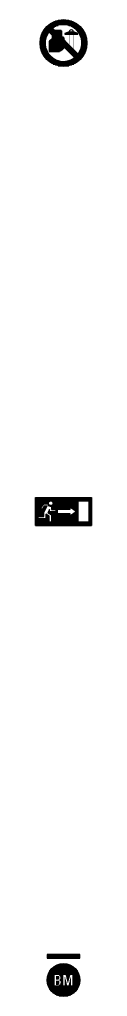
# Model space of a CAD drawing. Header units: millimetres. Extents: x -3 to 2253, y -3 to 1300.
# Drawn here: x 599 to 611, y 201.5 to 410 of the extents above; entities that cross this region are included whole.
import ezdxf

# ---------------------------------------------------------------- set-up
doc = ezdxf.new("R2010")
doc.units = ezdxf.units.MM
for name, color, linetype in [('GROEN', 3, 'Continuous'), ('ROOD', 1, 'Continuous'), ('VEILIG', 7, 'Continuous')]:
    doc.layers.add(name, color=color, linetype=linetype)

# ---------------------------------------------------------------- blocks, each defined once
blk = doc.blocks.new('*X194')
at = {"color": 0}
for p, q in [((209.5, 124.375), (216.5, 124.375)), ((209.5, 124.25), (216.5, 124.25)), ((209.5, 124.125), (216.5, 124.125)), ((209.5, 124), (216.5, 124)), ((209.5, 123.875), (216.5, 123.875)), ((209.5, 123.75), (216.5, 123.75))]:
    blk.add_line(p, q, dxfattribs=at)
blk = doc.blocks.new('*X193')
at = {"color": 0}
for p, q in [((190.13, 121), (195.87, 121)), ((190.22, 121.12), (195.78, 121.12)), ((190.32, 121.25), (195.68, 121.25)), ((190.43, 121.38), (195.57, 121.38)), ((190.55, 121.5), (195.45, 121.5)), ((190.68, 121.62), (195.32, 121.62)), ((190.83, 121.75), (195.17, 121.75)), ((191, 121.88), (195, 121.88)), ((191.2, 122), (194.8, 122)), ((191.42, 122.12), (194.58, 122.12)), ((191.7, 122.25), (194.3, 122.25)), ((192.07, 122.38), (193.93, 122.38)), ((189.5, 119.12), (191.08, 119.12)), ((189.5, 119), (191.08, 119)), ((189.5, 118.88), (191.08, 118.88)), ((189.51, 119.25), (191.08, 119.25)), ((189.52, 119.38), (191.08, 119.38)), ((189.54, 119.5), (191.08, 119.5)), ((189.56, 119.62), (191.08, 119.62)), ((189.58, 119.75), (191.08, 119.75)), ((189.61, 119.88), (191.08, 119.88)), ((189.65, 120), (191.08, 120)), ((189.69, 120.12), (191.08, 120.12)), ((189.73, 120.25), (196.27, 120.25)), ((189.78, 120.38), (196.22, 120.38)), ((189.84, 120.5), (196.16, 120.5)), ((189.9, 120.62), (196.1, 120.62)), ((189.97, 120.75), (196.03, 120.75)), ((190.04, 120.88), (195.96, 120.88)), ((191.41, 119.75), (192, 119.75)), ((191.41, 119.62), (192.04, 119.62)), ((191.41, 119.5), (192.05, 119.5)), ((191.41, 119.38), (192.03, 119.38)), ((191.41, 119.25), (191.96, 119.25)), ((192.08, 120.12), (192.94, 120.12)), ((192.23, 120), (192.94, 120)), ((192.25, 119.12), (192.94, 119.12)), ((192.25, 119), (192.94, 119)), ((192.31, 119.88), (192.94, 119.88)), ((192.33, 119.25), (192.94, 119.25)), ((192.35, 118.88), (192.94, 118.88)), ((192.36, 119.75), (192.94, 119.75)), ((192.37, 119.38), (192.94, 119.38)), ((192.39, 119.62), (192.94, 119.62)), ((192.39, 119.5), (192.94, 119.5)), ((193.27, 119.62), (193.3, 119.62)), ((193.27, 119.5), (193.33, 119.5)), ((193.27, 119.38), (193.36, 119.38)), ((193.27, 119.25), (193.39, 119.25)), ((193.27, 119.12), (193.42, 119.12)), ((193.27, 119), (193.45, 119)), ((193.27, 118.88), (193.48, 118.88)), ((193.52, 120.12), (194.39, 120.12)), ((193.55, 120), (194.36, 120)), ((193.58, 119.88), (194.33, 119.88)), ((193.61, 119.75), (194.29, 119.75)), ((193.64, 119.62), (194.26, 119.62)), ((193.67, 119.5), (194.22, 119.5)), ((193.7, 119.38), (194.19, 119.38)), ((193.73, 119.25), (194.16, 119.25)), ((193.76, 119.12), (194.12, 119.12)), ((193.79, 119), (194.09, 119)), ((193.82, 118.88), (194.05, 118.88)), ((194.38, 118.88), (194.59, 118.88)), ((194.41, 119), (194.59, 119)), ((194.44, 119.12), (194.59, 119.12)), ((194.47, 119.25), (194.59, 119.25)), ((194.5, 119.38), (194.59, 119.38)), ((194.53, 119.5), (194.59, 119.5)), ((194.56, 119.62), (194.59, 119.62)), ((194.95, 120.12), (196.31, 120.12)), ((194.95, 120), (196.35, 120)), ((194.95, 119.88), (196.39, 119.88)), ((194.95, 119.75), (196.42, 119.75)), ((194.95, 119.62), (196.44, 119.62)), ((194.95, 119.5), (196.46, 119.5)), ((194.95, 119.38), (196.48, 119.38)), ((194.95, 119.25), (196.49, 119.25)), ((194.95, 119.12), (196.5, 119.12)), ((194.95, 119), (196.5, 119)), ((194.95, 118.88), (196.5, 118.88)), ((189.51, 118.75), (191.08, 118.75)), ((189.52, 118.62), (191.08, 118.62)), ((189.54, 118.5), (191.08, 118.5)), ((189.56, 118.38), (191.08, 118.38)), ((189.58, 118.25), (191.08, 118.25)), ((189.61, 118.12), (191.08, 118.12)), ((189.65, 118), (191.08, 118)), ((189.69, 117.88), (191.08, 117.88)), ((189.73, 117.75), (196.27, 117.75)), ((189.78, 117.62), (196.22, 117.62)), ((189.84, 117.5), (196.16, 117.5)), ((189.9, 117.38), (196.1, 117.38)), ((189.97, 117.25), (196.03, 117.25)), ((190.04, 117.12), (195.96, 117.12)), ((190.13, 117), (195.87, 117)), ((190.22, 116.88), (195.78, 116.88)), ((191.41, 118.75), (192.04, 118.75)), ((191.41, 118.62), (192.07, 118.62)), ((191.41, 118.5), (192.08, 118.5)), ((191.41, 118.38), (192.06, 118.38)), ((191.41, 118.25), (192.02, 118.25)), ((191.41, 118.12), (191.91, 118.12)), ((192.09, 117.88), (192.94, 117.88)), ((192.23, 118), (192.94, 118)), ((192.33, 118.12), (192.94, 118.12)), ((192.39, 118.25), (192.94, 118.25)), ((192.41, 118.75), (192.94, 118.75)), ((192.43, 118.38), (192.94, 118.38)), ((192.44, 118.62), (192.94, 118.62)), ((192.45, 118.5), (192.94, 118.5)), ((193.27, 118.75), (193.51, 118.75)), ((193.27, 118.62), (193.54, 118.62)), ((193.27, 118.5), (193.57, 118.5)), ((193.27, 118.38), (193.61, 118.38)), ((193.27, 118.25), (193.64, 118.25)), ((193.27, 118.12), (193.67, 118.12)), ((193.27, 118), (193.7, 118)), ((193.27, 117.88), (193.73, 117.88)), ((193.85, 118.75), (194.02, 118.75)), ((193.88, 118.62), (193.99, 118.62)), ((193.91, 118.5), (193.95, 118.5)), ((194.13, 117.88), (194.59, 117.88)), ((194.16, 118), (194.59, 118)), ((194.19, 118.12), (194.59, 118.12)), ((194.22, 118.25), (194.59, 118.25)), ((194.25, 118.38), (194.59, 118.38)), ((194.29, 118.5), (194.59, 118.5)), ((194.32, 118.62), (194.59, 118.62)), ((194.35, 118.75), (194.59, 118.75)), ((194.95, 118.75), (196.49, 118.75)), ((194.95, 118.62), (196.48, 118.62)), ((194.95, 118.5), (196.46, 118.5)), ((194.95, 118.38), (196.44, 118.38)), ((194.95, 118.25), (196.42, 118.25)), ((194.95, 118.12), (196.39, 118.12)), ((194.95, 118), (196.35, 118)), ((194.95, 117.88), (196.31, 117.88)), ((190.32, 116.75), (195.68, 116.75)), ((190.43, 116.62), (195.57, 116.62)), ((190.55, 116.5), (195.45, 116.5)), ((190.68, 116.38), (195.32, 116.38)), ((190.83, 116.25), (195.17, 116.25)), ((191, 116.12), (195, 116.12)), ((191.2, 116), (194.8, 116)), ((191.42, 115.88), (194.58, 115.88)), ((191.7, 115.75), (194.3, 115.75)), ((192.07, 115.62), (193.93, 115.62))]:
    blk.add_line(p, q, dxfattribs=at)
blk = doc.blocks.new('0510')
at = {"layer": 'ROOD'}
for p, q in [((-3.5, 5.45), (-3.5, 4.7)), ((3.5, 5.45), (-3.5, 5.45)), ((-3.5, 4.7), (3.5, 4.7)), ((3.5, 4.7), (3.5, 5.45))]:
    blk.add_line(p, q, dxfattribs=at)
blk.add_circle((0, 0), 3.5, dxfattribs=at)
for name, p in [('*X194', (-213, -119)), ('*X193', (-193, -119))]:
    blk.add_blockref(name, p, dxfattribs=at)
blk = doc.blocks.new('*X245')
at = {"color": 0}
for p, q in [((64, 102.9), (76, 102.9)), ((64, 102.8), (76, 102.8)), ((64, 102.7), (76, 102.7)), ((64, 102.6), (76, 102.6)), ((64, 102.5), (76, 102.5)), ((64, 102.4), (76, 102.4)), ((64, 102.3), (76, 102.3)), ((64, 102.2), (67.06, 102.2)), ((67.5, 102.2), (73.15, 102.2)), ((75.4, 102.2), (76, 102.2)), ((64, 102.1), (66.92, 102.1)), ((64, 102), (66.85, 102)), ((64, 101.9), (66.8, 101.9)), ((64, 101.8), (66.78, 101.8)), ((64, 101.7), (66.78, 101.7)), ((64, 101.6), (65.77, 101.6)), ((64, 101.5), (65.7, 101.5)), ((64, 101.4), (65.64, 101.4)), ((64, 101.3), (65.57, 101.3)), ((64, 101.2), (65.5, 101.2)), ((64, 101.1), (65.43, 101.1)), ((64, 101), (65.36, 101)), ((64, 100.9), (65.29, 100.9)), ((64, 100.8), (65.22, 100.8)), ((64, 100.7), (65.15, 100.7)), ((64, 100.6), (65.24, 100.6)), ((64, 100.5), (65.37, 100.5)), ((64, 100.4), (66.06, 100.4)), ((64, 100.3), (66, 100.3)), ((64, 100.2), (65.95, 100.2)), ((64, 100.1), (65.89, 100.1)), ((65.45, 100.5), (66.12, 100.5)), ((65.51, 100.6), (66.17, 100.6)), ((65.58, 100.7), (66.23, 100.7)), ((65.65, 100.8), (66.28, 100.8)), ((65.71, 100.9), (66.34, 100.9)), ((65.78, 101), (66.39, 101)), ((65.85, 101.1), (66.45, 101.1)), ((66.65, 101.6), (66.8, 101.6)), ((66.69, 101.5), (66.85, 101.5)), ((66.74, 101.4), (66.92, 101.4)), ((66.81, 100.1), (66.99, 100.1)), ((66.82, 101.3), (67.06, 101.3)), ((66.86, 100.2), (66.99, 100.2)), ((66.91, 100.3), (66.99, 100.3)), ((66.95, 101.2), (73.15, 101.2)), ((66.96, 100.4), (66.99, 100.4)), ((67.42, 101.1), (73.15, 101.1)), ((67.42, 101), (73.15, 101)), ((67.42, 100.9), (71.4, 100.9)), ((67.42, 100.8), (71.4, 100.8)), ((67.42, 100.7), (71.4, 100.7)), ((67.42, 100.6), (71.4, 100.6)), ((67.42, 100.5), (71.4, 100.5)), ((67.5, 101.3), (73.15, 101.3)), ((67.64, 102.1), (73.15, 102.1)), ((67.64, 101.4), (73.15, 101.4)), ((67.71, 102), (73.15, 102)), ((67.71, 101.5), (73.15, 101.5)), ((67.76, 101.9), (73.15, 101.9)), ((67.76, 101.6), (73.15, 101.6)), ((67.78, 101.8), (73.15, 101.8)), ((67.78, 101.7), (73.15, 101.7)), ((68.35, 100.4), (68.75, 100.4)), ((68.35, 100.3), (68.75, 100.3)), ((68.35, 100.2), (68.75, 100.2)), ((68.35, 100.1), (68.75, 100.1)), ((71.54, 100.9), (73.15, 100.9)), ((71.68, 100.8), (73.15, 100.8)), ((71.82, 100.7), (73.15, 100.7)), ((71.96, 100.6), (73.15, 100.6)), ((72.1, 100.5), (73.15, 100.5)), ((72.24, 100.4), (73.15, 100.4)), ((72.38, 100.3), (73.15, 100.3)), ((72.52, 100.2), (73.15, 100.2)), ((72.66, 100.1), (73.15, 100.1)), ((75.4, 102.1), (76, 102.1)), ((75.4, 102), (76, 102)), ((75.4, 101.9), (76, 101.9)), ((75.4, 101.8), (76, 101.8)), ((75.4, 101.7), (76, 101.7)), ((75.4, 101.6), (76, 101.6)), ((75.4, 101.5), (76, 101.5)), ((75.4, 101.4), (76, 101.4)), ((75.4, 101.3), (76, 101.3)), ((75.4, 101.2), (76, 101.2)), ((75.4, 101.1), (76, 101.1)), ((75.4, 101), (76, 101)), ((75.4, 100.9), (76, 100.9)), ((75.4, 100.8), (76, 100.8)), ((75.4, 100.7), (76, 100.7)), ((75.4, 100.6), (76, 100.6)), ((75.4, 100.5), (76, 100.5)), ((75.4, 100.4), (76, 100.4)), ((75.4, 100.3), (76, 100.3)), ((75.4, 100.2), (76, 100.2)), ((75.4, 100.1), (76, 100.1)), ((64, 100), (65.84, 100)), ((64, 99.9), (65.78, 99.9)), ((64, 99.8), (65.78, 99.8)), ((64, 99.7), (65.78, 99.7)), ((64, 99.6), (65.78, 99.6)), ((64, 99.5), (65.78, 99.5)), ((64, 99.4), (65.78, 99.4)), ((64, 99.3), (65.78, 99.3)), ((64, 99.2), (65.78, 99.2)), ((64, 99.1), (65.78, 99.1)), ((64, 99), (65.78, 99)), ((64, 98.9), (64.56, 98.9)), ((64, 98.8), (64.56, 98.8)), ((64, 98.7), (64.56, 98.7)), ((64, 98.6), (64.56, 98.6)), ((64, 98.5), (64.56, 98.5)), ((64, 98.4), (66.92, 98.4)), ((64, 98.3), (66.92, 98.3)), ((64, 98.2), (66.92, 98.2)), ((64, 98.1), (66.92, 98.1)), ((64, 98), (66.92, 98)), ((66.21, 99.4), (66.31, 99.4)), ((66.21, 99.3), (66.48, 99.3)), ((66.21, 99.2), (66.65, 99.2)), ((66.21, 99.1), (66.81, 99.1)), ((66.21, 99), (66.92, 99)), ((66.21, 98.9), (66.92, 98.9)), ((66.21, 98.8), (66.92, 98.8)), ((66.21, 98.7), (66.92, 98.7)), ((66.21, 98.6), (66.92, 98.6)), ((66.21, 98.5), (66.92, 98.5)), ((66.66, 99.8), (68.75, 99.8)), ((66.71, 99.9), (68.75, 99.9)), ((66.73, 99.7), (68.75, 99.7)), ((66.76, 100), (66.99, 100)), ((66.91, 99.6), (68.75, 99.6)), ((67.09, 99.5), (68.75, 99.5)), ((67.28, 99.4), (71.4, 99.4)), ((67.42, 99.3), (71.4, 99.3)), ((67.42, 99.2), (71.4, 99.2)), ((67.42, 99.1), (71.4, 99.1)), ((67.42, 99), (71.4, 99)), ((67.42, 98.9), (73.15, 98.9)), ((67.42, 98.8), (73.15, 98.8)), ((67.42, 98.7), (73.15, 98.7)), ((67.42, 98.6), (73.15, 98.6)), ((67.42, 98.5), (73.15, 98.5)), ((67.42, 98.4), (73.15, 98.4)), ((67.42, 98.3), (73.15, 98.3)), ((67.42, 98.2), (73.15, 98.2)), ((67.42, 98.1), (73.15, 98.1)), ((67.42, 98), (73.15, 98)), ((68.35, 100), (68.75, 100)), ((71.4, 99), (73.15, 99)), ((71.54, 99.1), (73.15, 99.1)), ((71.68, 99.2), (73.15, 99.2)), ((71.82, 99.3), (73.15, 99.3)), ((71.96, 99.4), (73.15, 99.4)), ((72.1, 99.5), (73.15, 99.5)), ((72.24, 99.6), (73.15, 99.6)), ((72.38, 99.7), (73.15, 99.7)), ((72.52, 99.8), (73.15, 99.8)), ((72.66, 99.9), (73.15, 99.9)), ((72.8, 100), (73.15, 100)), ((75.4, 100), (76, 100)), ((75.4, 99.9), (76, 99.9)), ((75.4, 99.8), (76, 99.8)), ((75.4, 99.7), (76, 99.7)), ((75.4, 99.6), (76, 99.6)), ((75.4, 99.5), (76, 99.5)), ((75.4, 99.4), (76, 99.4)), ((75.4, 99.3), (76, 99.3)), ((75.4, 99.2), (76, 99.2)), ((75.4, 99.1), (76, 99.1)), ((75.4, 99), (76, 99)), ((75.4, 98.9), (76, 98.9)), ((75.4, 98.8), (76, 98.8)), ((75.4, 98.7), (76, 98.7)), ((75.4, 98.6), (76, 98.6)), ((75.4, 98.5), (76, 98.5)), ((75.4, 98.4), (76, 98.4)), ((75.4, 98.3), (76, 98.3)), ((75.4, 98.2), (76, 98.2)), ((75.4, 98.1), (76, 98.1)), ((75.4, 98), (76, 98)), ((64, 97.9), (66.92, 97.9)), ((64, 97.8), (66.92, 97.8)), ((64, 97.7), (76, 97.7)), ((64, 97.6), (76, 97.6)), ((64, 97.5), (76, 97.5)), ((64, 97.4), (76, 97.4)), ((64, 97.3), (76, 97.3)), ((64, 97.2), (76, 97.2)), ((64, 97.1), (76, 97.1)), ((64, 97), (76, 97)), ((67.42, 97.9), (73.15, 97.9)), ((67.42, 97.8), (73.15, 97.8)), ((75.4, 97.9), (76, 97.9)), ((75.4, 97.8), (76, 97.8))]:
    blk.add_line(p, q, dxfattribs=at)
blk = doc.blocks.new('0608D')
at = {"layer": 'VEILIG'}
blk.add_line((-1.65, 0.46), (-1.65, -0.04), dxfattribs=at)
for points in [[(-6, 3), (6, 3), (6, -3), (-6, -3)], [(5.4, 2.25), (5.4, -2.25), (3.15, -2.25), (3.15, 2.25)], [(1.4, 1), (2.8, 0), (1.4, -1), (1.4, -0.5), (-1.25, -0.5), (-1.25, 0.5), (1.4, 0.5)]]:
    blk.add_lwpolyline(points, close=True, dxfattribs=at)
blk.add_lwpolyline([(-1.65, -0.04), (-3.01, -0.04), (-3.01, 0.46), (-3.36, -0.25), (-2.58, -0.68), (-2.58, -2.25), (-3.08, -2.25), (-3.08, -0.96), (-3.79, -0.54), (-3.79, -1.54), (-5.44, -1.54), (-5.44, -1.04), (-4.22, -1.04), (-4.22, -0.11), (-3.51, 1.18), (-4.15, 1.11), (-4.58, 0.46), (-4.86, 0.68), (-4.22, 1.61), (-3.35, 1.61, 0.414214), (-2.58, 1.12), (-2.58, 0.46), (-1.65, 0.46)], format="xyb", dxfattribs=at)
blk.add_circle((-2.72, 1.75), 0.5, dxfattribs=at)
at = {"layer": 'GROEN'}
blk.add_blockref('*X245', (-70, -100), dxfattribs=at)
blk = doc.blocks.new('*X325')
at = {"color": 0}
for p, q in [((81.82, 217.56), (83.41, 217.56)), ((81.89, 217.62), (83.34, 217.62)), ((81.97, 217.69), (83.28, 217.69)), ((82.04, 217.75), (82.28, 217.75)), ((82.11, 217.81), (82.28, 217.81)), ((82.18, 217.88), (82.28, 217.88)), ((82.25, 217.94), (82.28, 217.94))]:
    blk.add_line(p, q, dxfattribs=at)
blk = doc.blocks.new('*X324')
at = {"color": 0}
for p, q in [((82.37, 218.56), (82.41, 218.56)), ((82.37, 218.5), (82.47, 218.5)), ((82.37, 218.44), (82.53, 218.44)), ((82.37, 218.38), (82.59, 218.38)), ((82.37, 218.31), (82.66, 218.31)), ((82.37, 218.25), (82.72, 218.25)), ((82.37, 218.19), (82.78, 218.19)), ((82.37, 218.12), (82.84, 218.12)), ((82.37, 218.06), (82.91, 218.06)), ((82.37, 218), (82.97, 218)), ((82.37, 217.94), (83.03, 217.94)), ((82.37, 217.88), (83.09, 217.88)), ((82.37, 217.81), (83.16, 217.81))]:
    blk.add_line(p, q, dxfattribs=at)
blk = doc.blocks.new('*X323')
at = {"color": 0}
for p, q in [((83.23, 219.25), (83.88, 219.25)), ((83.3, 219.19), (83.88, 219.19)), ((83.36, 219.12), (83.88, 219.12)), ((83.42, 219.06), (83.88, 219.06)), ((83.48, 219), (83.88, 219)), ((83.55, 218.94), (83.88, 218.94)), ((83.61, 218.88), (83.88, 218.88)), ((83.67, 218.81), (83.88, 218.81)), ((83.73, 218.75), (83.88, 218.75)), ((83.8, 218.69), (83.88, 218.69)), ((83.86, 218.62), (83.88, 218.62))]:
    blk.add_line(p, q, dxfattribs=at)
blk = doc.blocks.new('*X322')
at = {"color": 0}
for p, q in [((82.8, 219.69), (84.18, 219.69)), ((82.86, 219.62), (84.11, 219.62)), ((82.92, 219.56), (84.04, 219.56)), ((82.98, 219.5), (83.96, 219.5))]:
    blk.add_line(p, q, dxfattribs=at)
blk = doc.blocks.new('*X321')
at = {"color": 0}
for p, q in [((84.06, 219.31), (84.37, 219.31)), ((84.06, 219.25), (84.37, 219.25)), ((84.06, 219.19), (84.37, 219.19)), ((84.06, 219.12), (84.37, 219.12)), ((84.06, 219.06), (84.37, 219.06)), ((84.06, 219), (84.37, 219)), ((84.06, 218.94), (84.37, 218.94)), ((84.1, 219.38), (84.37, 219.38)), ((84.17, 219.44), (84.37, 219.44)), ((84.24, 219.5), (84.37, 219.5)), ((84.31, 219.56), (84.37, 219.56)), ((84.06, 218.88), (84.37, 218.88)), ((84.06, 218.81), (84.37, 218.81)), ((84.06, 218.75), (84.37, 218.75)), ((84.06, 218.69), (84.37, 218.69)), ((84.06, 218.62), (84.37, 218.62)), ((84.06, 218.56), (84.37, 218.56)), ((84.06, 218.5), (84.37, 218.5)), ((84.06, 218.44), (84.37, 218.44)), ((84.11, 218.38), (84.37, 218.38)), ((84.17, 218.31), (84.37, 218.31)), ((84.23, 218.25), (84.37, 218.25)), ((84.3, 218.19), (84.69, 218.19)), ((84.36, 218.12), (84.62, 218.12)), ((84.42, 218.06), (84.54, 218.06))]:
    blk.add_line(p, q, dxfattribs=at)
blk = doc.blocks.new('*X320')
at = {"color": 0}
for p, q in [((84.61, 217.88), (84.89, 217.88)), ((84.67, 217.81), (84.89, 217.81)), ((84.68, 217.94), (84.89, 217.94)), ((84.73, 217.75), (84.89, 217.75)), ((84.75, 218), (84.89, 218)), ((84.8, 217.69), (84.89, 217.69)), ((84.82, 218.06), (84.89, 218.06)), ((84.86, 217.62), (84.89, 217.62))]:
    blk.add_line(p, q, dxfattribs=at)
blk = doc.blocks.new('*X319')
at = {"color": 0}
for p, q in [((84.06, 216.88), (84.09, 216.88)), ((84.06, 216.81), (84.16, 216.81)), ((84.06, 216.75), (84.22, 216.75)), ((84.06, 216.69), (84.28, 216.69)), ((84.06, 216.62), (84.34, 216.62)), ((84.06, 216.56), (84.41, 216.56)), ((84.06, 216.5), (84.47, 216.5)), ((84.06, 216.44), (84.53, 216.44)), ((84.06, 216.38), (84.59, 216.38)), ((84.06, 216.31), (84.66, 216.31)), ((84.06, 216.25), (84.72, 216.25)), ((84.06, 216.19), (84.78, 216.19)), ((84.06, 216.12), (84.84, 216.12)), ((84.06, 216.06), (84.89, 216.06)), ((84.06, 216), (84.89, 216)), ((84.06, 215.94), (84.87, 215.94)), ((84.06, 215.88), (84.8, 215.88)), ((84.06, 215.81), (84.73, 215.81)), ((84.06, 215.75), (84.66, 215.75)), ((84.06, 215.69), (84.58, 215.69)), ((84.06, 215.62), (84.51, 215.62)), ((84.06, 215.56), (84.44, 215.56)), ((84.06, 215.5), (84.37, 215.5)), ((84.06, 215.44), (84.3, 215.44)), ((84.06, 215.38), (84.23, 215.38)), ((84.06, 215.31), (84.16, 215.31)), ((84.06, 215.25), (84.08, 215.25))]:
    blk.add_line(p, q, dxfattribs=at)
blk = doc.blocks.new('*X318')
at = {"color": 0}
for p, q in [((81.68, 217.31), (83.66, 217.31)), ((81.68, 217.25), (83.72, 217.25)), ((81.68, 217.19), (83.78, 217.19)), ((81.68, 217.12), (83.84, 217.12)), ((81.68, 217.06), (83.88, 217.06)), ((81.68, 217), (83.88, 217)), ((81.68, 216.94), (83.88, 216.94)), ((81.68, 216.88), (83.88, 216.88)), ((81.68, 216.81), (83.88, 216.81)), ((81.68, 216.75), (83.88, 216.75)), ((81.68, 216.69), (83.88, 216.69)), ((81.68, 216.62), (83.88, 216.62)), ((81.68, 216.56), (83.88, 216.56)), ((81.68, 216.5), (83.88, 216.5)), ((81.68, 216.44), (83.88, 216.44)), ((81.68, 216.38), (83.88, 216.38)), ((81.68, 216.31), (83.88, 216.31)), ((81.68, 216.25), (83.88, 216.25)), ((81.68, 216.19), (83.88, 216.19)), ((81.68, 216.12), (83.88, 216.12)), ((81.68, 216.06), (83.88, 216.06)), ((81.68, 216), (83.88, 216)), ((81.68, 215.94), (83.88, 215.94)), ((81.68, 215.88), (83.88, 215.88)), ((81.68, 215.81), (83.88, 215.81)), ((81.68, 215.75), (83.88, 215.75)), ((81.68, 215.69), (83.88, 215.69)), ((81.68, 215.62), (83.88, 215.62)), ((81.68, 215.56), (83.88, 215.56)), ((81.68, 215.5), (83.88, 215.5)), ((81.68, 215.44), (83.88, 215.44)), ((81.68, 215.38), (83.88, 215.38)), ((81.68, 215.31), (83.88, 215.31)), ((81.68, 215.25), (83.88, 215.25)), ((81.68, 215.19), (83.88, 215.19))]:
    blk.add_line(p, q, dxfattribs=at)
blk = doc.blocks.new('*X317')
at = {"color": 0}
for p, q in [((85.02, 219), (87.77, 219)), ((85.02, 218.94), (87.77, 218.94)), ((85.07, 219.06), (87.73, 219.06)), ((85.21, 219.12), (87.59, 219.12)), ((85.37, 219.19), (87.43, 219.19)), ((85.57, 219.25), (87.23, 219.25)), ((85.84, 219.31), (86.95, 219.31))]:
    blk.add_line(p, q, dxfattribs=at)
blk = doc.blocks.new('*X316')
at = {"color": 0}
for p, q in [((4.15, 102.19), (5.7, 102.19)), ((4.31, 102.38), (5.99, 102.38)), ((4.49, 102.56), (6.34, 102.56)), ((4.69, 102.75), (6.83, 102.75)), ((4.92, 102.94), (11.08, 102.94)), ((5.17, 103.12), (10.83, 103.12)), ((5.47, 103.31), (10.53, 103.31)), ((5.82, 103.5), (10.18, 103.5)), ((6.26, 103.69), (9.74, 103.69)), ((6.89, 103.88), (9.11, 103.88)), ((9.17, 102.75), (11.31, 102.75)), ((9.66, 102.56), (11.51, 102.56)), ((10.01, 102.38), (11.69, 102.38)), ((10.3, 102.19), (11.85, 102.19)), ((3.13, 100.12), (4.24, 100.12)), ((3.18, 100.31), (4.3, 100.31)), ((3.23, 100.5), (4.37, 100.5)), ((3.29, 100.69), (4.45, 100.69)), ((3.36, 100.88), (4.55, 100.88)), ((3.45, 101.06), (4.66, 101.06)), ((3.53, 101.25), (4.78, 101.25)), ((3.63, 101.44), (6.32, 101.44)), ((3.74, 101.62), (6.13, 101.62)), ((3.87, 101.81), (5.95, 101.81)), ((4, 102), (5.76, 102)), ((4.99, 101.25), (6.51, 101.25)), ((5.18, 101.06), (6.7, 101.06)), ((5.37, 100.88), (6.88, 100.88)), ((5.55, 100.69), (7.07, 100.69)), ((5.74, 100.5), (7.26, 100.5)), ((5.93, 100.31), (7.45, 100.31)), ((6.12, 100.12), (7.63, 100.12)), ((10.54, 102), (12, 102)), ((10.74, 101.81), (12.13, 101.81)), ((10.92, 101.62), (12.26, 101.62)), ((11.08, 101.44), (12.37, 101.44)), ((11.22, 101.25), (12.47, 101.25)), ((11.34, 101.06), (12.55, 101.06)), ((11.45, 100.88), (12.64, 100.88)), ((11.55, 100.69), (12.71, 100.69)), ((11.63, 100.5), (12.77, 100.5)), ((11.7, 100.31), (12.82, 100.31)), ((11.76, 100.12), (12.87, 100.12)), ((3, 99.19), (4.08, 99.19)), ((3, 99), (4.07, 99)), ((3, 98.81), (4.08, 98.81)), ((3.01, 99.38), (4.09, 99.38)), ((3.01, 98.62), (4.09, 98.62)), ((3.03, 99.56), (4.11, 99.56)), ((3.03, 98.44), (4.11, 98.44)), ((3.06, 99.75), (4.14, 99.75)), ((3.06, 98.25), (4.14, 98.25)), ((3.09, 99.94), (4.18, 99.94)), ((3.09, 98.06), (4.18, 98.06)), ((6.3, 99.94), (7.82, 99.94)), ((6.49, 99.75), (8.01, 99.75)), ((6.68, 99.56), (8.2, 99.56)), ((6.87, 99.38), (8.38, 99.38)), ((7.05, 99.19), (8.57, 99.19)), ((7.24, 99), (8.76, 99)), ((7.43, 98.81), (8.95, 98.81)), ((7.62, 98.62), (9.13, 98.62)), ((7.8, 98.44), (9.32, 98.44)), ((7.99, 98.25), (9.51, 98.25)), ((8.18, 98.06), (9.7, 98.06)), ((11.82, 99.94), (12.91, 99.94)), ((11.82, 98.06), (12.91, 98.06)), ((11.86, 99.75), (12.94, 99.75)), ((11.86, 98.25), (12.94, 98.25)), ((11.89, 99.56), (12.97, 99.56)), ((11.89, 98.44), (12.97, 98.44)), ((11.91, 99.38), (12.99, 99.38)), ((11.91, 98.62), (12.99, 98.62)), ((11.92, 99.19), (13, 99.19)), ((11.92, 98.81), (13, 98.81)), ((11.93, 99), (13, 99)), ((3.13, 97.88), (4.24, 97.88)), ((3.18, 97.69), (4.3, 97.69)), ((3.23, 97.5), (4.37, 97.5)), ((3.29, 97.31), (4.45, 97.31)), ((3.36, 97.12), (4.55, 97.12)), ((3.45, 96.94), (4.66, 96.94)), ((3.53, 96.75), (4.78, 96.75)), ((3.63, 96.56), (4.92, 96.56)), ((3.74, 96.38), (5.08, 96.38)), ((3.87, 96.19), (5.26, 96.19)), ((4, 96), (5.46, 96)), ((8.37, 97.88), (9.88, 97.88)), ((8.55, 97.69), (10.07, 97.69)), ((8.74, 97.5), (10.26, 97.5)), ((8.93, 97.31), (10.45, 97.31)), ((9.12, 97.12), (10.63, 97.12)), ((9.3, 96.94), (10.82, 96.94)), ((9.49, 96.75), (11.01, 96.75)), ((9.68, 96.56), (12.37, 96.56)), ((9.87, 96.38), (12.26, 96.38)), ((10.05, 96.19), (12.13, 96.19)), ((10.24, 96), (12, 96)), ((11.22, 96.75), (12.47, 96.75)), ((11.34, 96.94), (12.55, 96.94)), ((11.45, 97.12), (12.64, 97.12)), ((11.55, 97.31), (12.71, 97.31)), ((11.63, 97.5), (12.77, 97.5)), ((11.7, 97.69), (12.82, 97.69)), ((11.76, 97.88), (12.87, 97.88)), ((4.15, 95.81), (5.7, 95.81)), ((4.31, 95.62), (5.99, 95.62)), ((4.49, 95.44), (6.34, 95.44)), ((4.69, 95.25), (6.83, 95.25)), ((4.92, 95.06), (11.08, 95.06)), ((5.17, 94.88), (10.83, 94.88)), ((5.47, 94.69), (10.53, 94.69)), ((5.82, 94.5), (10.18, 94.5)), ((6.26, 94.31), (9.74, 94.31)), ((6.89, 94.12), (9.11, 94.12)), ((9.17, 95.25), (11.31, 95.25)), ((9.66, 95.44), (11.51, 95.44)), ((10.01, 95.62), (11.69, 95.62)), ((10.3, 95.81), (11.85, 95.81))]:
    blk.add_line(p, q, dxfattribs=at)
blk = doc.blocks.new('0805')
at = {"layer": 'VEILIG'}
for p, q in [((-3.13, 2.37), (2.37, -3.13)), ((-2.37, 3.13), (3.13, -2.37)), ((-1.96, 2.74), (-1.97, 2.73))]:
    blk.add_line(p, q, dxfattribs=at)
for points in [[(-0.79, 2.48), (-1.72, 2.48), (-1.98, 2.74), (-0.49, 2.74)], [(-0.85, 1.6), (-1.54, 2.29), (-0.85, 2.29)], [(-0.25, 1.01), (0.02, 1.24), (-0.35, 1.24), (-0.35, 2.61), (-0.66, 2.34), (-0.66, 1.42)], [(-1.11, 0.35), (-3.04, 0.35), (-3.04, -1.85), (-0.85, -1.85), (-0.85, 0.09)], [(-1.45, 0.69), (-1.29, 0.53), (-2.94, 0.53), (-2.45, 0.96), (-2.45, 0.69)], [(-2.36, 1.6), (-1.54, 0.78), (-2.36, 0.78)], [(0.16, 0.6), (0.16, 1.12), (-0.12, 0.88)], [(-0.66, -1.77), (0.16, -1.05), (0.16, -0.92), (-0.66, -0.09)]]:
    blk.add_lwpolyline(points, close=True, dxfattribs=at)
blk.add_lwpolyline([(3.04, 2.04, 0.233333), (0.3, 2.04), (0.3, 1.91), (3.04, 1.91)], format="xyb", close=True, dxfattribs=at)
at = {"layer": 'VEILIG', "const_width": 0.025}
for points in [[(2.61, -1.85), (3.04, -1.85), (3.04, 1.81), (0.3, 1.81), (0.3, 0.46)], [(0.76, 1.81), (0.76, 0)], [(1.21, 1.81), (1.21, -0.46)], [(1.67, 1.81), (1.67, -0.91)], [(2.13, 1.81), (2.13, -1.37)], [(2.59, 1.81), (2.59, -1.85)], [(0.3, -1.06), (0.3, -1.85), (1.09, -1.85)], [(0.76, -1.51), (0.76, -1.85)]]:
    blk.add_lwpolyline(points, dxfattribs=at)
at = {"layer": 'VEILIG'}
blk.add_circle((0, 0), 5, dxfattribs=at)
for centre, radius, start, end in [((0, 0), 3.93, 142.8375, 307.1625), ((0, 0), 3.93, 322.8375, 127.1625), ((1.67, 2.36), 0.458, 355.7699, 184.2301)]:
    blk.add_arc(centre, radius, start, end, dxfattribs=at)
at = {"layer": 'ROOD'}
blk.add_blockref('*X316', (-8, -99), dxfattribs=at)
at = {"layer": 'VEILIG'}
for name in ['*X322', '*X323', '*X321', '*X317', '*X318', '*X325', '*X324', '*X320', '*X319']:
    blk.add_blockref(name, (-84.73, -217), dxfattribs=at)

msp = doc.modelspace()

# ---------------------------------------------------------------- block references
for name, p in [('0805', (605, 405)), ('0608D', (605, 305)), ('0510', (605, 205))]:
    msp.add_blockref(name, p)

doc.saveas('drawing.dxf')
